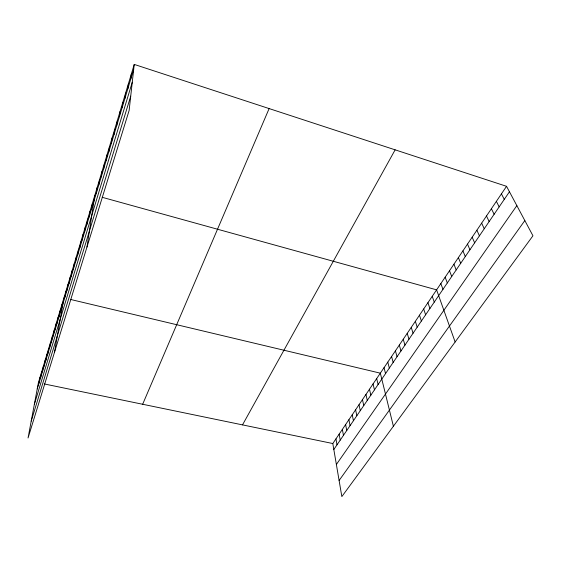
<?xml version="1.0" encoding="UTF-8"?>
<svg xmlns="http://www.w3.org/2000/svg" width="561" height="561" viewBox="0 0 561 561"><rect width="100%" height="100%" fill="white"/><g stroke="black" fill="none" stroke-linecap="round" stroke-linejoin="round"><path stroke-width="0.84" d="M134.24 64.41L129.135 110.433L28.05 437.987L38.386 382.728L134.24 64.41L506.534 186.308L532.95 235.781L341.845 496.59L332.806 443.534L506.534 186.308M130.734 79.192L131.316 74.108M127.838 88.799L128.441 83.652M124.984 98.252L125.615 93.049M122.172 107.551L122.831 102.298M119.409 116.709L120.089 111.408M116.688 125.727L117.389 120.37M114.009 134.605L114.732 129.198M111.366 143.343L112.109 137.894M108.771 151.954L109.528 146.463M106.211 160.432L106.99 154.899M103.687 168.784L104.486 163.216M101.204 177.01L102.018 171.407M98.757 185.116L99.592 179.478M96.345 193.11L97.193 187.43M86.969 247.078L94.837 195.27M91.534 209.05L92.418 203.306M89.129 216.995L90.033 211.224M86.766 224.828L87.684 219.021M84.438 232.542L85.37 226.714M82.144 240.143L83.084 234.288M79.879 247.639L80.833 241.756M77.649 255.024L78.617 249.119M75.454 262.31L76.436 256.384M73.288 269.483L74.276 263.537M71.149 276.566L72.152 270.598M66.962 290.423L67.986 284.42M69.038 283.543L70.055 277.555M64.915 297.211L65.953 291.194M60.897 310.514L61.955 304.462M54.508 352.259L63.94 297.877M58.933 317.028L59.999 310.969M55.076 329.805L56.156 323.711M56.991 323.459L58.064 317.386M51.317 342.245L52.418 336.13M53.183 336.067L54.277 329.966M49.48 348.339L50.588 342.217M45.869 360.302L46.991 354.159M47.664 354.363L48.779 348.227M42.348 371.957L43.485 365.807M44.095 366.165L45.224 360.022M38.919 383.324L40.062 377.16M40.623 377.679L41.766 371.515M37.236 388.899L133.679 69.431M34.319 404.46L132.263 82.236M31.206 421.136L130.72 96.155M142.655 404.264L269.126 108.575M242.506 424.887L395.14 149.836M333.823 449.494L509.451 191.771M336.376 464.487L516.849 205.621M339.103 480.489L524.83 220.564M44.193 383.927L332.806 443.534M70.483 299.434L380.337 373.17L393.394 426.234M102.207 197.311L436.605 289.855L455.132 341.979M501.422 193.882L504.269 199.379M496.38 201.35L499.164 206.876M491.401 208.72L494.122 214.267M486.492 215.985L489.157 221.56M481.654 223.152L484.255 228.755M476.878 230.22L479.417 235.851M472.166 237.205L474.648 242.85M467.516 244.091L469.936 249.757M462.923 250.886L465.293 256.573M458.393 257.59L460.707 263.305M453.926 264.21L456.184 269.939M449.508 270.746L451.717 276.496M445.154 277.197L447.313 282.961M440.848 283.564L442.959 289.343M432.243 296.306L434.256 302.12M427.938 302.681L429.901 308.508M423.688 308.971L425.61 314.812M419.495 315.184L421.367 321.032M415.357 321.313L417.181 327.175M411.269 327.365L413.05 333.234M407.23 333.339L408.969 339.223M403.247 339.244L404.944 345.134M399.306 345.071L400.961 350.976M395.421 350.828L397.034 356.74M391.578 356.516L393.156 362.434M387.784 362.133L389.32 368.058M384.04 367.686L385.533 373.612M376.676 378.584L378.1 384.523M373.058 383.934L374.446 389.881M369.489 389.229L370.842 395.175M365.954 394.453L367.28 400.407M362.469 399.621L363.752 405.575M359.019 404.726L360.274 410.68M355.611 409.775L356.831 415.729M352.238 414.761L353.43 420.722M348.907 419.698L350.071 425.659M345.618 424.572L346.747 430.532M342.357 429.396L343.458 435.357M339.139 434.158L340.211 440.126M335.955 438.877L337 444.838"/></g></svg>
